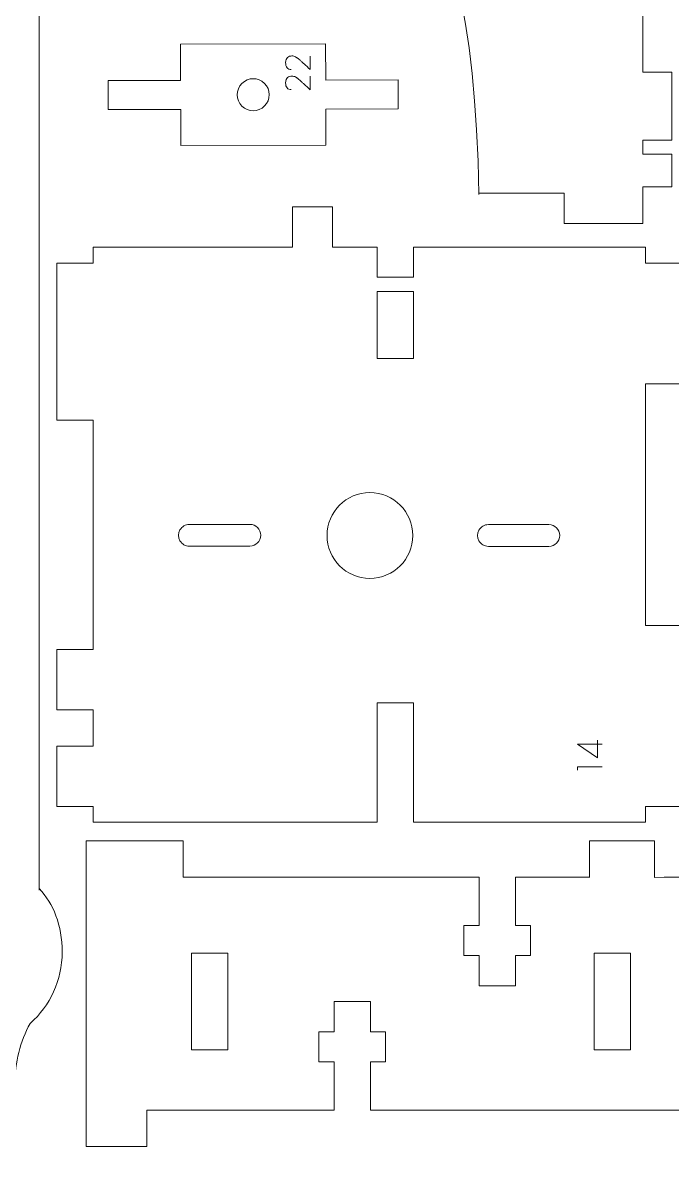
# Model space of a CAD drawing. Header units: millimetres. Extents: x 1 to 3601, y 1 to 1248.
# Drawn here: x 1450.7 to 1504.4, y 928.4 to 1022.9 of the extents above; entities that cross this region are included whole.
import ezdxf

# ---------------------------------------------------------------- set-up
doc = ezdxf.new("R2010")
doc.units = ezdxf.units.MM
doc.layers.get('0').update_dxf_attribs({"lineweight": 5})
doc.layers.add('MARCATGE', color=1, linetype='Continuous', lineweight=5)
doc.layers.add('TALL 1', color=4, linetype='Continuous', lineweight=5)

msp = doc.modelspace()

# ---------------------------------------------------------------- linework, layer by layer
at = {"lineweight": 9}
for points, knots in [([(1493.168, 1060.471), (1493.168, 1060.471), (1493.168, 1060.271), (1493.168, 1060.271), (1493.168, 1060.271), (1493.168, 1060.271), (1493.168, 1057.271), (1493.168, 1057.271), (1493.168, 1057.271), (1493.168, 1057.271), (1488.268, 1057.271), (1488.268, 1057.271), (1488.268, 1057.271), (1477.488, 1056.326), (1475.154, 1055.705), (1475.243, 1055.696), (1475.243, 1055.696), (1472.779, 1055.067), (1469.568, 1051.922), (1469.764, 1048.171), (1469.764, 1048.171), (1469.764, 1044.694), (1472.01, 1041.741), (1475.13, 1040.684), (1475.13, 1040.684), (1478.312, 1039.447), (1487.996, 1038.925), (1488.4, 1008.671), (1488.4, 1008.671), (1488.4, 1008.671), (1488.4, 1008.771), (1488.4, 1008.771), (1488.4, 1008.771), (1488.4, 1008.771), (1495.468, 1008.771), (1495.468, 1008.771), (1495.468, 1008.771), (1495.468, 1008.771), (1495.468, 1006.271), (1495.468, 1006.271), (1495.468, 1006.271), (1495.468, 1006.271), (1501.968, 1006.271), (1501.968, 1006.271), (1501.968, 1006.271), (1501.968, 1006.271), (1501.968, 1009.293), (1501.968, 1009.293), (1501.968, 1009.293), (1501.968, 1009.293), (1504.368, 1009.293), (1504.368, 1009.293), (1504.368, 1009.293), (1504.368, 1009.293), (1504.368, 1011.993), (1504.368, 1011.993), (1504.368, 1011.993), (1504.368, 1011.993), (1501.968, 1011.993), (1501.968, 1011.993), (1501.968, 1011.993), (1501.968, 1011.993), (1501.968, 1013.171), (1501.968, 1013.171), (1501.968, 1013.171), (1501.968, 1013.171), (1504.368, 1013.171), (1504.368, 1013.171), (1504.368, 1013.171), (1504.368, 1013.171), (1504.368, 1018.793), (1504.368, 1018.793), (1504.368, 1018.793), (1504.368, 1018.793), (1501.968, 1018.793), (1501.968, 1018.793), (1501.968, 1018.793), (1501.968, 1018.793), (1501.968, 1026.258), (1501.968, 1026.258), (1501.968, 1026.258), (1501.968, 1026.258), (1501.968, 1026.271), (1501.968, 1026.271), (1501.968, 1026.271), (1501.968, 1026.271), (1498.268, 1026.271), (1498.268, 1026.271), (1498.268, 1026.271), (1498.268, 1026.271), (1498.268, 1041.271), (1498.268, 1041.271), (1498.268, 1041.271), (1498.268, 1041.271), (1501.968, 1041.271), (1501.968, 1041.271), (1501.968, 1041.271), (1501.968, 1041.271), (1501.968, 1047.31), (1501.968, 1047.31), (1501.968, 1047.31), (1501.968, 1047.31), (1504.368, 1047.31), (1504.368, 1047.31), (1504.368, 1047.31), (1504.368, 1047.31), (1504.368, 1056.311), (1504.368, 1056.311), (1504.368, 1056.311), (1504.368, 1056.311), (1501.968, 1056.311), (1501.968, 1056.311), (1501.968, 1056.311), (1501.968, 1056.311), (1501.968, 1060.471), (1501.968, 1060.471), (1501.968, 1060.471), (1501.968, 1060.471), (1493.168, 1060.471), (1493.168, 1060.471)], [0, 0, 0, 0, 0.032258, 0.032258, 0.032258, 0.032258, 0.064516, 0.064516, 0.064516, 0.064516, 0.096774, 0.096774, 0.096774, 0.096774, 0.129032, 0.129032, 0.129032, 0.129032, 0.16129, 0.16129, 0.16129, 0.16129, 0.193548, 0.193548, 0.193548, 0.193548, 0.225806, 0.225806, 0.225806, 0.225806, 0.258065, 0.258065, 0.258065, 0.258065, 0.290323, 0.290323, 0.290323, 0.290323, 0.322581, 0.322581, 0.322581, 0.322581, 0.354839, 0.354839, 0.354839, 0.354839, 0.387097, 0.387097, 0.387097, 0.387097, 0.419355, 0.419355, 0.419355, 0.419355, 0.451613, 0.451613, 0.451613, 0.451613, 0.483871, 0.483871, 0.483871, 0.483871, 0.516129, 0.516129, 0.516129, 0.516129, 0.548387, 0.548387, 0.548387, 0.548387, 0.580645, 0.580645, 0.580645, 0.580645, 0.612903, 0.612903, 0.612903, 0.612903, 0.645161, 0.645161, 0.645161, 0.645161, 0.677419, 0.677419, 0.677419, 0.677419, 0.709677, 0.709677, 0.709677, 0.709677, 0.741935, 0.741935, 0.741935, 0.741935, 0.774194, 0.774194, 0.774194, 0.774194, 0.806452, 0.806452, 0.806452, 0.806452, 0.83871, 0.83871, 0.83871, 0.83871, 0.870968, 0.870968, 0.870968, 0.870968, 0.903226, 0.903226, 0.903226, 0.903226, 0.935484, 0.935484, 0.935484, 0.935484, 1, 1, 1, 1]), ([(1450.023, 935.326), (1450.023, 935.326), (1450.023, 935.09), (1450.023, 935.09), (1450.023, 935.09), (1450.023, 936.784), (1450.453, 938.55), (1451.273, 940.031), (1451.273, 940.031), (1451.273, 940.031), (1451.295, 940.047), (1451.295, 940.047), (1451.295, 940.047), (1452.91, 941.494), (1453.926, 943.597), (1453.926, 945.936), (1453.926, 945.936), (1453.926, 948.18), (1453.19, 949.94), (1452.035, 951.215), (1452.035, 951.215), (1452.035, 951.215), (1452.023, 951.081), (1452.023, 951.081), (1452.023, 951.081), (1452.023, 951.081), (1452.023, 1025.936), (1452.023, 1025.936), (1452.023, 1025.936), (1452.023, 1029.25), (1449.336, 1031.936), (1446.023, 1031.936), (1446.023, 1031.936), (1442.709, 1031.936), (1440.023, 1029.25), (1440.023, 1025.936), (1440.023, 1025.936), (1440.023, 1025.936), (1440.023, 951.081), (1440.023, 951.081), (1440.023, 951.081), (1440.023, 951.081), (1439.998, 951.201), (1439.998, 951.201), (1439.998, 951.201), (1438.85, 949.927), (1438.119, 948.172), (1438.119, 945.936), (1438.119, 945.936), (1438.119, 943.593), (1439.138, 941.488), (1440.758, 940.041), (1440.758, 940.041), (1440.758, 940.041), (1440.773, 940.031), (1440.773, 940.031), (1440.773, 940.031), (1441.593, 938.55), (1442.023, 936.784), (1442.023, 935.09), (1442.023, 935.09), (1442.023, 935.09), (1442.023, 935.326), (1442.023, 935.326), (1442.023, 935.326), (1442.023, 935.326), (1442.023, 932.563), (1442.023, 932.563), (1442.023, 932.563), (1442.023, 931.134), (1442.785, 929.813), (1444.023, 929.099), (1444.023, 929.099), (1445.26, 928.384), (1446.785, 928.384), (1448.023, 929.099), (1448.023, 929.099), (1449.26, 929.813), (1450.023, 931.134), (1450.023, 932.563), (1450.023, 932.563), (1450.023, 932.563), (1450.023, 935.326), (1450.023, 935.326)], [0, 0, 0, 0, 0.045455, 0.045455, 0.045455, 0.045455, 0.090909, 0.090909, 0.090909, 0.090909, 0.136364, 0.136364, 0.136364, 0.136364, 0.181818, 0.181818, 0.181818, 0.181818, 0.227273, 0.227273, 0.227273, 0.227273, 0.272727, 0.272727, 0.272727, 0.272727, 0.318182, 0.318182, 0.318182, 0.318182, 0.363636, 0.363636, 0.363636, 0.363636, 0.409091, 0.409091, 0.409091, 0.409091, 0.454545, 0.454545, 0.454545, 0.454545, 0.5, 0.5, 0.5, 0.5, 0.545455, 0.545455, 0.545455, 0.545455, 0.590909, 0.590909, 0.590909, 0.590909, 0.636364, 0.636364, 0.636364, 0.636364, 0.681818, 0.681818, 0.681818, 0.681818, 0.727273, 0.727273, 0.727273, 0.727273, 0.772727, 0.772727, 0.772727, 0.772727, 0.818182, 0.818182, 0.818182, 0.818182, 0.863636, 0.863636, 0.863636, 0.863636, 0.909091, 0.909091, 0.909091, 0.909091, 1, 1, 1, 1]), ([(1475.736, 1015.738), (1475.736, 1015.738), (1481.736, 1015.751), (1481.736, 1015.751), (1481.736, 1015.751), (1481.736, 1015.751), (1481.73, 1018.151), (1481.73, 1018.151), (1481.73, 1018.151), (1481.73, 1018.151), (1475.73, 1018.138), (1475.73, 1018.138), (1475.73, 1018.138), (1475.73, 1018.138), (1475.724, 1021.138), (1475.724, 1021.138), (1475.724, 1021.138), (1475.724, 1021.138), (1463.724, 1021.111), (1463.724, 1021.111), (1463.724, 1021.111), (1463.724, 1021.111), (1463.73, 1018.111), (1463.73, 1018.111), (1463.73, 1018.111), (1463.73, 1018.111), (1457.73, 1018.098), (1457.73, 1018.098), (1457.73, 1018.098), (1457.73, 1018.098), (1457.736, 1015.698), (1457.736, 1015.698), (1457.736, 1015.698), (1457.736, 1015.698), (1463.736, 1015.711), (1463.736, 1015.711), (1463.736, 1015.711), (1463.736, 1015.711), (1463.743, 1012.711), (1463.743, 1012.711), (1463.743, 1012.711), (1463.743, 1012.711), (1475.742, 1012.738), (1475.742, 1012.738), (1475.742, 1012.738), (1475.742, 1012.738), (1475.736, 1015.738), (1475.736, 1015.738)], [0, 0, 0, 0, 0.076923, 0.076923, 0.076923, 0.076923, 0.153846, 0.153846, 0.153846, 0.153846, 0.230769, 0.230769, 0.230769, 0.230769, 0.307692, 0.307692, 0.307692, 0.307692, 0.384615, 0.384615, 0.384615, 0.384615, 0.461538, 0.461538, 0.461538, 0.461538, 0.538462, 0.538462, 0.538462, 0.538462, 0.615385, 0.615385, 0.615385, 0.615385, 0.692308, 0.692308, 0.692308, 0.692308, 0.769231, 0.769231, 0.769231, 0.769231, 0.846154, 0.846154, 0.846154, 0.846154, 1, 1, 1, 1]), ([(1472.985, 1004.341), (1472.985, 1004.341), (1472.981, 1004.315), (1472.981, 1004.315), (1472.981, 1004.315), (1472.981, 1004.315), (1456.494, 1004.315), (1456.494, 1004.315), (1456.494, 1004.315), (1456.494, 1004.315), (1456.494, 1004.289), (1456.494, 1004.289), (1456.494, 1004.289), (1456.494, 1004.289), (1456.494, 1002.989), (1456.494, 1002.989), (1456.494, 1002.989), (1456.494, 1002.989), (1453.494, 1002.989), (1453.494, 1002.989), (1453.494, 1002.989), (1453.494, 1002.989), (1453.494, 989.989), (1453.494, 989.989), (1453.494, 989.989), (1453.494, 989.989), (1456.494, 989.989), (1456.494, 989.989), (1456.494, 989.989), (1456.494, 989.989), (1456.494, 970.989), (1456.494, 970.989), (1456.494, 970.989), (1456.494, 970.989), (1453.494, 970.989), (1453.494, 970.989), (1453.494, 970.989), (1453.494, 970.989), (1453.494, 965.989), (1453.494, 965.989), (1453.494, 965.989), (1453.494, 965.989), (1456.494, 965.989), (1456.494, 965.989), (1456.494, 965.989), (1456.494, 965.989), (1456.494, 962.989), (1456.494, 962.989), (1456.494, 962.989), (1456.494, 962.989), (1453.494, 962.989), (1453.494, 962.989), (1453.494, 962.989), (1453.494, 962.989), (1453.494, 957.989), (1453.494, 957.989), (1453.494, 957.989), (1453.494, 957.989), (1456.494, 957.989), (1456.494, 957.989), (1456.494, 957.989), (1456.494, 957.989), (1456.494, 956.689), (1456.494, 956.689), (1456.494, 956.689), (1456.494, 956.689), (1479.994, 956.689), (1479.994, 956.689), (1479.994, 956.689), (1479.994, 956.689), (1479.994, 966.59), (1479.994, 966.59), (1479.994, 966.59), (1479.994, 966.59), (1482.994, 966.59), (1482.994, 966.59), (1482.994, 966.59), (1482.994, 966.59), (1482.994, 956.689), (1482.994, 956.689), (1482.994, 956.689), (1482.994, 956.689), (1502.194, 956.689), (1502.194, 956.689), (1502.194, 956.689), (1502.194, 956.689), (1502.194, 957.989), (1502.194, 957.989), (1502.194, 957.989), (1502.194, 957.989), (1505.194, 957.989), (1505.194, 957.989), (1505.194, 957.989), (1505.194, 957.989), (1505.194, 972.989), (1505.194, 972.989), (1505.194, 972.989), (1505.194, 972.989), (1502.194, 972.989), (1502.194, 972.989), (1502.194, 972.989), (1502.194, 972.989), (1502.194, 992.989), (1502.194, 992.989), (1502.194, 992.989), (1502.194, 992.989), (1505.194, 992.989), (1505.194, 992.989), (1505.194, 992.989), (1505.194, 992.989), (1505.194, 1002.989), (1505.194, 1002.989), (1505.194, 1002.989), (1505.194, 1002.989), (1502.194, 1002.989), (1502.194, 1002.989), (1502.194, 1002.989), (1502.194, 1002.989), (1502.194, 1004.289), (1502.194, 1004.289), (1502.194, 1004.289), (1502.194, 1004.289), (1482.994, 1004.289), (1482.994, 1004.289), (1482.994, 1004.289), (1482.994, 1004.289), (1482.994, 1001.82), (1482.994, 1001.82), (1482.994, 1001.82), (1482.994, 1001.82), (1479.994, 1001.82), (1479.994, 1001.82), (1479.994, 1001.82), (1479.994, 1001.82), (1479.994, 1004.315), (1479.994, 1004.315), (1479.994, 1004.315), (1479.994, 1004.315), (1476.281, 1004.315), (1476.281, 1004.315), (1476.281, 1004.315), (1476.281, 1004.315), (1476.285, 1004.341), (1476.285, 1004.341), (1476.285, 1004.341), (1476.285, 1004.341), (1476.285, 1007.641), (1476.285, 1007.641), (1476.285, 1007.641), (1476.285, 1007.641), (1472.985, 1007.641), (1472.985, 1007.641), (1472.985, 1007.641), (1472.985, 1007.641), (1472.985, 1004.341), (1472.985, 1004.341)], [0, 0, 0, 0, 0.025, 0.025, 0.025, 0.025, 0.05, 0.05, 0.05, 0.05, 0.075, 0.075, 0.075, 0.075, 0.1, 0.1, 0.1, 0.1, 0.125, 0.125, 0.125, 0.125, 0.15, 0.15, 0.15, 0.15, 0.175, 0.175, 0.175, 0.175, 0.2, 0.2, 0.2, 0.2, 0.225, 0.225, 0.225, 0.225, 0.25, 0.25, 0.25, 0.25, 0.275, 0.275, 0.275, 0.275, 0.3, 0.3, 0.3, 0.3, 0.325, 0.325, 0.325, 0.325, 0.35, 0.35, 0.35, 0.35, 0.375, 0.375, 0.375, 0.375, 0.4, 0.4, 0.4, 0.4, 0.425, 0.425, 0.425, 0.425, 0.45, 0.45, 0.45, 0.45, 0.475, 0.475, 0.475, 0.475, 0.5, 0.5, 0.5, 0.5, 0.525, 0.525, 0.525, 0.525, 0.55, 0.55, 0.55, 0.55, 0.575, 0.575, 0.575, 0.575, 0.6, 0.6, 0.6, 0.6, 0.625, 0.625, 0.625, 0.625, 0.65, 0.65, 0.65, 0.65, 0.675, 0.675, 0.675, 0.675, 0.7, 0.7, 0.7, 0.7, 0.725, 0.725, 0.725, 0.725, 0.75, 0.75, 0.75, 0.75, 0.775, 0.775, 0.775, 0.775, 0.8, 0.8, 0.8, 0.8, 0.825, 0.825, 0.825, 0.825, 0.85, 0.85, 0.85, 0.85, 0.875, 0.875, 0.875, 0.875, 0.9, 0.9, 0.9, 0.9, 0.925, 0.925, 0.925, 0.925, 0.95, 0.95, 0.95, 0.95, 1, 1, 1, 1]), ([(1497.551, 955.148), (1497.551, 955.148), (1497.551, 955.104), (1497.551, 955.104), (1497.551, 955.104), (1497.551, 955.104), (1497.551, 952.104), (1497.551, 952.104), (1497.551, 952.104), (1497.551, 952.104), (1497.551, 952.148), (1497.551, 952.148), (1497.551, 952.148), (1497.551, 952.148), (1491.421, 952.148), (1491.421, 952.148), (1491.421, 952.148), (1491.421, 952.148), (1491.421, 948.148), (1491.421, 948.148), (1491.421, 948.148), (1491.421, 948.148), (1492.671, 948.148), (1492.671, 948.148), (1492.671, 948.148), (1492.671, 948.148), (1492.671, 945.648), (1492.671, 945.648), (1492.671, 945.648), (1492.671, 945.648), (1491.421, 945.648), (1491.421, 945.648), (1491.421, 945.648), (1491.421, 945.648), (1491.421, 943.148), (1491.421, 943.148), (1491.421, 943.148), (1491.421, 943.148), (1488.421, 943.148), (1488.421, 943.148), (1488.421, 943.148), (1488.421, 943.148), (1488.421, 945.648), (1488.421, 945.648), (1488.421, 945.648), (1488.421, 945.648), (1487.171, 945.648), (1487.171, 945.648), (1487.171, 945.648), (1487.171, 945.648), (1487.171, 948.148), (1487.171, 948.148), (1487.171, 948.148), (1487.171, 948.148), (1488.421, 948.148), (1488.421, 948.148), (1488.421, 948.148), (1488.421, 948.148), (1488.421, 952.148), (1488.421, 952.148), (1488.421, 952.148), (1488.421, 952.148), (1463.924, 952.148), (1463.924, 952.148), (1463.924, 952.148), (1463.924, 952.148), (1463.924, 955.148), (1463.924, 955.148), (1463.924, 955.148), (1463.924, 955.148), (1455.924, 955.148), (1455.924, 955.148), (1455.924, 955.148), (1455.924, 955.148), (1455.924, 929.848), (1455.924, 929.848), (1455.924, 929.848), (1455.924, 929.848), (1460.924, 929.848), (1460.924, 929.848), (1460.924, 929.848), (1460.924, 929.848), (1460.924, 932.848), (1460.924, 932.848), (1460.924, 932.848), (1460.924, 932.848), (1476.424, 932.848), (1476.424, 932.848), (1476.424, 932.848), (1476.424, 932.848), (1476.424, 936.848), (1476.424, 936.848), (1476.424, 936.848), (1476.424, 936.848), (1475.174, 936.848), (1475.174, 936.848), (1475.174, 936.848), (1475.174, 936.848), (1475.174, 939.348), (1475.174, 939.348), (1475.174, 939.348), (1475.174, 939.348), (1476.424, 939.348), (1476.424, 939.348), (1476.424, 939.348), (1476.424, 939.348), (1476.424, 941.848), (1476.424, 941.848), (1476.424, 941.848), (1476.424, 941.848), (1479.424, 941.848), (1479.424, 941.848), (1479.424, 941.848), (1479.424, 941.848), (1479.424, 939.348), (1479.424, 939.348), (1479.424, 939.348), (1479.424, 939.348), (1480.674, 939.348), (1480.674, 939.348), (1480.674, 939.348), (1480.674, 939.348), (1480.674, 936.848), (1480.674, 936.848), (1480.674, 936.848), (1480.674, 936.848), (1479.424, 936.848), (1479.424, 936.848), (1479.424, 936.848), (1479.424, 936.848), (1479.424, 932.848), (1479.424, 932.848), (1479.424, 932.848), (1479.424, 932.848), (1508.424, 932.848), (1508.424, 932.848), (1508.424, 932.848), (1508.424, 932.848), (1508.424, 929.848), (1508.424, 929.848), (1508.424, 929.848), (1508.424, 929.848), (1515.924, 929.848), (1515.924, 929.848), (1515.924, 929.848), (1515.924, 929.848), (1515.924, 947.213), (1515.924, 947.213), (1515.924, 947.213), (1515.924, 947.213), (1510.045, 947.213), (1510.045, 947.213), (1510.045, 947.213), (1508.385, 947.213), (1508.149, 948.57), (1508.084, 950.232), (1508.084, 950.232), (1508.002, 952.343), (1507.446, 952.174), (1502.924, 952.124), (1502.924, 952.124), (1502.924, 953.018), (1502.924, 954.064), (1502.924, 955.148), (1502.924, 955.148), (1502.924, 955.148), (1497.551, 955.148), (1497.551, 955.148)], [0, 0, 0, 0, 0.023256, 0.023256, 0.023256, 0.023256, 0.046512, 0.046512, 0.046512, 0.046512, 0.069767, 0.069767, 0.069767, 0.069767, 0.093023, 0.093023, 0.093023, 0.093023, 0.116279, 0.116279, 0.116279, 0.116279, 0.139535, 0.139535, 0.139535, 0.139535, 0.162791, 0.162791, 0.162791, 0.162791, 0.186047, 0.186047, 0.186047, 0.186047, 0.209302, 0.209302, 0.209302, 0.209302, 0.232558, 0.232558, 0.232558, 0.232558, 0.255814, 0.255814, 0.255814, 0.255814, 0.27907, 0.27907, 0.27907, 0.27907, 0.302326, 0.302326, 0.302326, 0.302326, 0.325581, 0.325581, 0.325581, 0.325581, 0.348837, 0.348837, 0.348837, 0.348837, 0.372093, 0.372093, 0.372093, 0.372093, 0.395349, 0.395349, 0.395349, 0.395349, 0.418605, 0.418605, 0.418605, 0.418605, 0.44186, 0.44186, 0.44186, 0.44186, 0.465116, 0.465116, 0.465116, 0.465116, 0.488372, 0.488372, 0.488372, 0.488372, 0.511628, 0.511628, 0.511628, 0.511628, 0.534884, 0.534884, 0.534884, 0.534884, 0.55814, 0.55814, 0.55814, 0.55814, 0.581395, 0.581395, 0.581395, 0.581395, 0.604651, 0.604651, 0.604651, 0.604651, 0.627907, 0.627907, 0.627907, 0.627907, 0.651163, 0.651163, 0.651163, 0.651163, 0.674419, 0.674419, 0.674419, 0.674419, 0.697674, 0.697674, 0.697674, 0.697674, 0.72093, 0.72093, 0.72093, 0.72093, 0.744186, 0.744186, 0.744186, 0.744186, 0.767442, 0.767442, 0.767442, 0.767442, 0.790698, 0.790698, 0.790698, 0.790698, 0.813953, 0.813953, 0.813953, 0.813953, 0.837209, 0.837209, 0.837209, 0.837209, 0.860465, 0.860465, 0.860465, 0.860465, 0.883721, 0.883721, 0.883721, 0.883721, 0.906977, 0.906977, 0.906977, 0.906977, 0.930233, 0.930233, 0.930233, 0.930233, 0.953488, 0.953488, 0.953488, 0.953488, 1, 1, 1, 1])]:
    msp.add_open_spline(points, degree=3, knots=knots, dxfattribs=at)
at = {"layer": 'MARCATGE', "lineweight": 9}
for points, knots in [([(1474.458, 1019.009), (1474.27, 1019.178), (1474.099, 1019.332), (1473.947, 1019.469), (1473.947, 1019.469), (1473.883, 1019.527), (1473.819, 1019.585), (1473.755, 1019.642), (1473.755, 1019.642), (1473.691, 1019.7), (1473.633, 1019.752), (1473.58, 1019.798), (1473.58, 1019.798), (1473.527, 1019.844), (1473.483, 1019.882), (1473.446, 1019.913), (1473.446, 1019.913), (1473.409, 1019.944), (1473.386, 1019.963), (1473.377, 1019.968), (1473.377, 1019.968), (1473.358, 1019.98), (1473.336, 1019.995), (1473.31, 1020.014), (1473.31, 1020.014), (1473.285, 1020.032), (1473.255, 1020.051), (1473.22, 1020.069), (1473.22, 1020.069), (1473.185, 1020.086), (1473.144, 1020.102), (1473.097, 1020.115), (1473.097, 1020.115), (1473.05, 1020.128), (1472.996, 1020.135), (1472.934, 1020.135), (1472.934, 1020.135), (1472.872, 1020.135), (1472.809, 1020.125), (1472.747, 1020.104), (1472.747, 1020.104), (1472.685, 1020.083), (1472.629, 1020.051), (1472.579, 1020.008), (1472.579, 1020.008), (1472.53, 1019.965), (1472.489, 1019.909), (1472.458, 1019.84), (1472.458, 1019.84), (1472.427, 1019.771), (1472.412, 1019.688), (1472.412, 1019.59), (1472.412, 1019.59), (1472.413, 1019.393), (1472.457, 1019.247), (1472.541, 1019.154), (1472.541, 1019.154), (1472.626, 1019.061), (1472.738, 1019.014), (1472.877, 1019.014), (1472.877, 1019.014), (1472.738, 1019.014), (1472.626, 1019.061), (1472.541, 1019.154), (1472.541, 1019.154), (1472.457, 1019.247), (1472.413, 1019.393), (1472.412, 1019.59), (1472.412, 1019.59), (1472.412, 1019.688), (1472.427, 1019.771), (1472.458, 1019.84), (1472.458, 1019.84), (1472.489, 1019.909), (1472.53, 1019.965), (1472.579, 1020.008), (1472.579, 1020.008), (1472.629, 1020.051), (1472.685, 1020.083), (1472.747, 1020.104), (1472.747, 1020.104), (1472.809, 1020.125), (1472.872, 1020.135), (1472.934, 1020.135), (1472.934, 1020.135), (1472.996, 1020.135), (1473.05, 1020.128), (1473.097, 1020.115), (1473.097, 1020.115), (1473.144, 1020.102), (1473.185, 1020.086), (1473.22, 1020.069), (1473.22, 1020.069), (1473.255, 1020.051), (1473.285, 1020.032), (1473.31, 1020.014), (1473.31, 1020.014), (1473.336, 1019.995), (1473.358, 1019.98), (1473.377, 1019.968), (1473.377, 1019.968), (1473.386, 1019.963), (1473.409, 1019.944), (1473.446, 1019.913), (1473.446, 1019.913), (1473.483, 1019.882), (1473.527, 1019.844), (1473.58, 1019.798), (1473.58, 1019.798), (1473.633, 1019.752), (1473.691, 1019.7), (1473.755, 1019.642), (1473.755, 1019.642), (1473.819, 1019.585), (1473.883, 1019.527), (1473.947, 1019.469), (1473.947, 1019.469), (1474.099, 1019.332), (1474.27, 1019.178), (1474.458, 1019.009), (1474.458, 1019.009), (1474.458, 1019.009), (1474.458, 1020.121), (1474.458, 1020.121), (1474.458, 1020.121), (1474.458, 1020.121), (1474.458, 1019.009), (1474.458, 1019.009)], [0, 0, 0, 0, 0.030303, 0.030303, 0.030303, 0.030303, 0.060606, 0.060606, 0.060606, 0.060606, 0.090909, 0.090909, 0.090909, 0.090909, 0.121212, 0.121212, 0.121212, 0.121212, 0.151515, 0.151515, 0.151515, 0.151515, 0.181818, 0.181818, 0.181818, 0.181818, 0.212121, 0.212121, 0.212121, 0.212121, 0.242424, 0.242424, 0.242424, 0.242424, 0.272727, 0.272727, 0.272727, 0.272727, 0.30303, 0.30303, 0.30303, 0.30303, 0.333333, 0.333333, 0.333333, 0.333333, 0.363636, 0.363636, 0.363636, 0.363636, 0.393939, 0.393939, 0.393939, 0.393939, 0.424242, 0.424242, 0.424242, 0.424242, 0.454545, 0.454545, 0.454545, 0.454545, 0.484848, 0.484848, 0.484848, 0.484848, 0.515152, 0.515152, 0.515152, 0.515152, 0.545455, 0.545455, 0.545455, 0.545455, 0.575758, 0.575758, 0.575758, 0.575758, 0.606061, 0.606061, 0.606061, 0.606061, 0.636364, 0.636364, 0.636364, 0.636364, 0.666667, 0.666667, 0.666667, 0.666667, 0.69697, 0.69697, 0.69697, 0.69697, 0.727273, 0.727273, 0.727273, 0.727273, 0.757576, 0.757576, 0.757576, 0.757576, 0.787879, 0.787879, 0.787879, 0.787879, 0.818182, 0.818182, 0.818182, 0.818182, 0.848485, 0.848485, 0.848485, 0.848485, 0.878788, 0.878788, 0.878788, 0.878788, 0.909091, 0.909091, 0.909091, 0.909091, 0.939394, 0.939394, 0.939394, 0.939394, 1, 1, 1, 1]), ([(1474.458, 1017.338), (1474.27, 1017.507), (1474.099, 1017.661), (1473.947, 1017.798), (1473.947, 1017.798), (1473.883, 1017.856), (1473.819, 1017.914), (1473.755, 1017.972), (1473.755, 1017.972), (1473.691, 1018.029), (1473.633, 1018.081), (1473.58, 1018.127), (1473.58, 1018.127), (1473.527, 1018.173), (1473.483, 1018.212), (1473.446, 1018.243), (1473.446, 1018.243), (1473.409, 1018.274), (1473.386, 1018.292), (1473.377, 1018.298), (1473.377, 1018.298), (1473.358, 1018.309), (1473.336, 1018.324), (1473.31, 1018.343), (1473.31, 1018.343), (1473.285, 1018.362), (1473.255, 1018.38), (1473.22, 1018.398), (1473.22, 1018.398), (1473.185, 1018.416), (1473.144, 1018.431), (1473.097, 1018.444), (1473.097, 1018.444), (1473.05, 1018.458), (1472.996, 1018.464), (1472.934, 1018.464), (1472.934, 1018.464), (1472.872, 1018.464), (1472.809, 1018.454), (1472.747, 1018.433), (1472.747, 1018.433), (1472.685, 1018.412), (1472.629, 1018.38), (1472.579, 1018.337), (1472.579, 1018.337), (1472.53, 1018.294), (1472.489, 1018.238), (1472.458, 1018.169), (1472.458, 1018.169), (1472.427, 1018.101), (1472.412, 1018.017), (1472.412, 1017.92), (1472.412, 1017.92), (1472.413, 1017.722), (1472.457, 1017.577), (1472.541, 1017.483), (1472.541, 1017.483), (1472.626, 1017.39), (1472.738, 1017.344), (1472.877, 1017.344), (1472.877, 1017.344), (1472.738, 1017.344), (1472.626, 1017.39), (1472.541, 1017.483), (1472.541, 1017.483), (1472.457, 1017.577), (1472.413, 1017.722), (1472.412, 1017.92), (1472.412, 1017.92), (1472.412, 1018.017), (1472.427, 1018.101), (1472.458, 1018.169), (1472.458, 1018.169), (1472.489, 1018.238), (1472.53, 1018.294), (1472.579, 1018.337), (1472.579, 1018.337), (1472.629, 1018.38), (1472.685, 1018.412), (1472.747, 1018.433), (1472.747, 1018.433), (1472.809, 1018.454), (1472.872, 1018.464), (1472.934, 1018.464), (1472.934, 1018.464), (1472.996, 1018.464), (1473.05, 1018.458), (1473.097, 1018.444), (1473.097, 1018.444), (1473.144, 1018.431), (1473.185, 1018.416), (1473.22, 1018.398), (1473.22, 1018.398), (1473.255, 1018.38), (1473.285, 1018.362), (1473.31, 1018.343), (1473.31, 1018.343), (1473.336, 1018.324), (1473.358, 1018.309), (1473.377, 1018.298), (1473.377, 1018.298), (1473.386, 1018.292), (1473.409, 1018.274), (1473.446, 1018.243), (1473.446, 1018.243), (1473.483, 1018.212), (1473.527, 1018.173), (1473.58, 1018.127), (1473.58, 1018.127), (1473.633, 1018.081), (1473.691, 1018.029), (1473.755, 1017.972), (1473.755, 1017.972), (1473.819, 1017.914), (1473.883, 1017.856), (1473.947, 1017.798), (1473.947, 1017.798), (1474.099, 1017.661), (1474.27, 1017.507), (1474.458, 1017.338), (1474.458, 1017.338), (1474.458, 1017.338), (1474.458, 1018.45), (1474.458, 1018.45), (1474.458, 1018.45), (1474.458, 1018.45), (1474.458, 1017.338), (1474.458, 1017.338)], [0, 0, 0, 0, 0.030303, 0.030303, 0.030303, 0.030303, 0.060606, 0.060606, 0.060606, 0.060606, 0.090909, 0.090909, 0.090909, 0.090909, 0.121212, 0.121212, 0.121212, 0.121212, 0.151515, 0.151515, 0.151515, 0.151515, 0.181818, 0.181818, 0.181818, 0.181818, 0.212121, 0.212121, 0.212121, 0.212121, 0.242424, 0.242424, 0.242424, 0.242424, 0.272727, 0.272727, 0.272727, 0.272727, 0.30303, 0.30303, 0.30303, 0.30303, 0.333333, 0.333333, 0.333333, 0.333333, 0.363636, 0.363636, 0.363636, 0.363636, 0.393939, 0.393939, 0.393939, 0.393939, 0.424242, 0.424242, 0.424242, 0.424242, 0.454545, 0.454545, 0.454545, 0.454545, 0.484848, 0.484848, 0.484848, 0.484848, 0.515152, 0.515152, 0.515152, 0.515152, 0.545455, 0.545455, 0.545455, 0.545455, 0.575758, 0.575758, 0.575758, 0.575758, 0.606061, 0.606061, 0.606061, 0.606061, 0.636364, 0.636364, 0.636364, 0.636364, 0.666667, 0.666667, 0.666667, 0.666667, 0.69697, 0.69697, 0.69697, 0.69697, 0.727273, 0.727273, 0.727273, 0.727273, 0.757576, 0.757576, 0.757576, 0.757576, 0.787879, 0.787879, 0.787879, 0.787879, 0.818182, 0.818182, 0.818182, 0.818182, 0.848485, 0.848485, 0.848485, 0.848485, 0.878788, 0.878788, 0.878788, 0.878788, 0.909091, 0.909091, 0.909091, 0.909091, 0.939394, 0.939394, 0.939394, 0.939394, 1, 1, 1, 1]), ([(1496.558, 963.145), (1496.558, 963.145), (1498.22, 962.034), (1498.22, 962.034), (1498.22, 962.034), (1498.22, 962.034), (1498.22, 963.476), (1498.22, 963.476), (1498.22, 963.476), (1498.22, 963.476), (1498.22, 962.034), (1498.22, 962.034), (1498.22, 962.034), (1498.22, 962.034), (1496.558, 963.145), (1496.558, 963.145), (1496.558, 963.145), (1496.558, 963.145), (1498.604, 963.145), (1498.604, 963.145), (1498.604, 963.145), (1498.604, 963.145), (1496.558, 963.145), (1496.558, 963.145)], [0, 0, 0, 0, 0.142857, 0.142857, 0.142857, 0.142857, 0.285714, 0.285714, 0.285714, 0.285714, 0.428571, 0.428571, 0.428571, 0.428571, 0.571429, 0.571429, 0.571429, 0.571429, 0.714286, 0.714286, 0.714286, 0.714286, 1, 1, 1, 1]), ([(1496.572, 961.286), (1496.572, 961.286), (1496.572, 960.995), (1496.572, 960.995), (1496.572, 960.995), (1496.572, 960.995), (1496.572, 961.286), (1496.572, 961.286), (1496.572, 961.286), (1496.572, 961.286), (1498.604, 961.286), (1498.604, 961.286), (1498.604, 961.286), (1498.604, 961.286), (1496.572, 961.286), (1496.572, 961.286)], [0, 0, 0, 0, 0.2, 0.2, 0.2, 0.2, 0.4, 0.4, 0.4, 0.4, 0.6, 0.6, 0.6, 0.6, 1, 1, 1, 1])]:
    msp.add_open_spline(points, degree=3, knots=knots, dxfattribs=at)
at = {"layer": 'TALL 1', "lineweight": 9}
for points, knots in [([(1468.794, 1017.859), (1468.278, 1017.341), (1468.28, 1016.502), (1468.798, 1015.985), (1468.798, 1015.985), (1469.317, 1015.469), (1470.156, 1015.471), (1470.672, 1015.99), (1470.672, 1015.99), (1471.188, 1016.508), (1471.186, 1017.347), (1470.668, 1017.863), (1470.668, 1017.863), (1470.149, 1018.38), (1469.31, 1018.378), (1468.794, 1017.859)], [0, 0, 0, 0, 0.2, 0.2, 0.2, 0.2, 0.4, 0.4, 0.4, 0.4, 0.6, 0.6, 0.6, 0.6, 1, 1, 1, 1]), ([(1479.994, 1000.641), (1479.994, 1000.641), (1482.994, 1000.641), (1482.994, 1000.641), (1482.994, 1000.641), (1482.994, 1000.641), (1482.994, 995.089), (1482.994, 995.089), (1482.994, 995.089), (1482.994, 995.089), (1479.994, 995.089), (1479.994, 995.089), (1479.994, 995.089), (1479.994, 995.089), (1479.994, 1000.641), (1479.994, 1000.641)], [0, 0, 0, 0, 0.2, 0.2, 0.2, 0.2, 0.4, 0.4, 0.4, 0.4, 0.6, 0.6, 0.6, 0.6, 1, 1, 1, 1]), ([(1482.94, 980.434), (1482.94, 982.395), (1481.351, 983.984), (1479.391, 983.984), (1479.391, 983.984), (1477.43, 983.984), (1475.841, 982.395), (1475.841, 980.434), (1475.841, 980.434), (1475.84, 978.473), (1477.43, 976.884), (1479.39, 976.884), (1479.39, 976.884), (1481.351, 976.884), (1482.94, 978.473), (1482.94, 980.434)], [0, 0, 0, 0, 0.2, 0.2, 0.2, 0.2, 0.4, 0.4, 0.4, 0.4, 0.6, 0.6, 0.6, 0.6, 1, 1, 1, 1]), ([(1469.453, 981.347), (1469.95, 981.347), (1470.353, 980.944), (1470.353, 980.447), (1470.353, 980.447), (1470.353, 979.95), (1469.95, 979.547), (1469.453, 979.547), (1469.453, 979.547), (1469.453, 979.547), (1464.453, 979.547), (1464.453, 979.547), (1464.453, 979.547), (1464.132, 979.547), (1463.835, 979.719), (1463.674, 979.997), (1463.674, 979.997), (1463.513, 980.276), (1463.513, 980.619), (1463.674, 980.897), (1463.674, 980.897), (1463.835, 981.176), (1464.132, 981.347), (1464.453, 981.347), (1464.453, 981.347), (1464.453, 981.347), (1469.453, 981.347), (1469.453, 981.347)], [0, 0, 0, 0, 0.125, 0.125, 0.125, 0.125, 0.25, 0.25, 0.25, 0.25, 0.375, 0.375, 0.375, 0.375, 0.5, 0.5, 0.5, 0.5, 0.625, 0.625, 0.625, 0.625, 0.75, 0.75, 0.75, 0.75, 1, 1, 1, 1]), ([(1494.19, 981.334), (1494.688, 981.334), (1495.091, 980.931), (1495.09, 980.434), (1495.09, 980.434), (1495.09, 979.937), (1494.688, 979.534), (1494.19, 979.534), (1494.19, 979.534), (1494.19, 979.534), (1489.19, 979.534), (1489.19, 979.534), (1489.19, 979.534), (1488.869, 979.534), (1488.572, 979.706), (1488.411, 979.984), (1488.411, 979.984), (1488.25, 980.263), (1488.25, 980.606), (1488.411, 980.884), (1488.411, 980.884), (1488.572, 981.163), (1488.869, 981.334), (1489.19, 981.334), (1489.19, 981.334), (1489.19, 981.334), (1494.19, 981.334), (1494.19, 981.334)], [0, 0, 0, 0, 0.125, 0.125, 0.125, 0.125, 0.25, 0.25, 0.25, 0.25, 0.375, 0.375, 0.375, 0.375, 0.5, 0.5, 0.5, 0.5, 0.625, 0.625, 0.625, 0.625, 0.75, 0.75, 0.75, 0.75, 1, 1, 1, 1]), ([(1464.622, 945.848), (1464.622, 945.848), (1467.622, 945.848), (1467.622, 945.848), (1467.622, 945.848), (1467.622, 945.848), (1467.622, 937.848), (1467.622, 937.848), (1467.622, 937.848), (1467.622, 937.848), (1464.622, 937.848), (1464.622, 937.848), (1464.622, 937.848), (1464.622, 937.848), (1464.622, 945.848), (1464.622, 945.848)], [0, 0, 0, 0, 0.2, 0.2, 0.2, 0.2, 0.4, 0.4, 0.4, 0.4, 0.6, 0.6, 0.6, 0.6, 1, 1, 1, 1]), ([(1497.941, 945.848), (1497.941, 945.848), (1500.941, 945.848), (1500.941, 945.848), (1500.941, 945.848), (1500.941, 945.848), (1500.941, 937.848), (1500.941, 937.848), (1500.941, 937.848), (1500.941, 937.848), (1497.941, 937.848), (1497.941, 937.848), (1497.941, 937.848), (1497.941, 937.848), (1497.941, 945.848), (1497.941, 945.848)], [0, 0, 0, 0, 0.2, 0.2, 0.2, 0.2, 0.4, 0.4, 0.4, 0.4, 0.6, 0.6, 0.6, 0.6, 1, 1, 1, 1])]:
    msp.add_open_spline(points, degree=3, knots=knots, dxfattribs=at)

doc.saveas('drawing.dxf')
